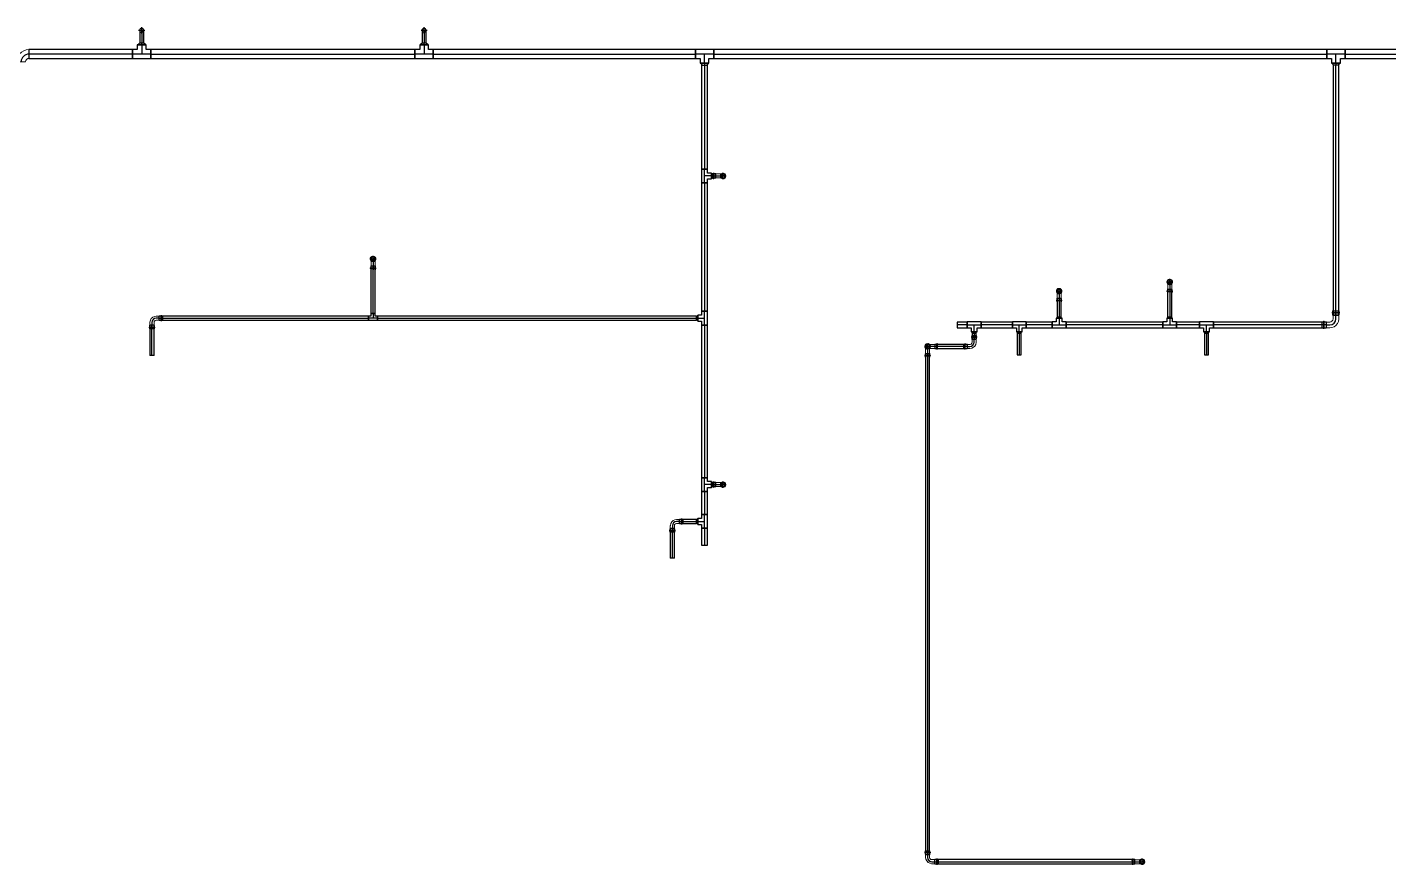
# Model space of a CAD drawing. Header units: inches. Extents: x -3326 to -5, y 8 to 1238.
# Drawn here: x -3021.3 to -2577.8, y 8 to 280.7 of the extents above; entities that cross this region are included whole.
import ezdxf

# ---------------------------------------------------------------- set-up
doc = ezdxf.new("R2010")
doc.units = ezdxf.units.IN
doc.header["$MEASUREMENT"] = 0
doc.layers.add('P-PIPE', color=3, linetype='Continuous', lineweight=9)
doc.layers.add('X - REF - FP', color=7, linetype='Continuous', true_color=0xb90000)

# ---------------------------------------------------------------- blocks, each defined once
blk = doc.blocks.new('Victaulic-VicPress316-Elbow 90-45deg Style P568_P571 - Standard-523083-THIRD LEVEL')
at = {"layer": 'P-PIPE'}
for p, q in [((-3178.28, 1233.46), (-3178.28, 1232.52)), ((-3177.63, 1234.85), (-3177.63, 1234.85)), ((-3177.63, 1233.46), (-3177.63, 1234.85)), ((-3177.63, 1233.46), (-3177.63, 1232.52)), ((-3176.97, 1232.52), (-3176.97, 1233.46)), ((-3178.39, 1232.42), (-3178.39, 1231.96)), ((-3178.39, 1231.67), (-3178.39, 1231.33)), ((-3178.28, 1232.63), (-3178.28, 1231.33)), ((-3178.28, 1232.52), (-3177.63, 1232.52)), ((-3177.63, 1232.52), (-3178.28, 1232.52)), ((-3177.63, 1232.63), (-3177.63, 1232.63)), ((-3177.63, 1232.63), (-3177.63, 1232.63)), ((-3177.63, 1232.52), (-3176.97, 1232.52)), ((-3176.97, 1232.52), (-3177.63, 1232.52)), ((-3177.63, 1231.96), (-3177.63, 1231.96)), ((-3177.63, 1231.96), (-3177.63, 1231.96)), ((-3177.63, 1231.67), (-3177.63, 1231.67)), ((-3177.63, 1231.67), (-3177.63, 1231.67)), ((-3177.63, 1231.33), (-3177.63, 1231.33)), ((-3177.63, 1231.33), (-3177.63, 1231.33)), ((-3177.63, 1231.33), (-3177.63, 1231.33)), ((-3177.63, 1231.33), (-3177.63, 1231.33)), ((-3176.97, 1231.33), (-3176.97, 1232.63)), ((-3176.86, 1231.96), (-3176.86, 1232.42)), ((-3176.86, 1231.33), (-3176.86, 1231.67))]:
    blk.add_line(p, q, dxfattribs=at)
at = {"layer": 'P-PIPE', "flags": 128}
for points in [[(-3177.63, 1235.77), (-3178.02, 1235.67), (-3178.34, 1235.42), (-3178.52, 1235.05), (-3178.51, 1234.64), (-3178.32, 1234.27), (-3178, 1234.02), (-3177.63, 1233.94)], [(-3177.63, 1235.62), (-3177.99, 1235.53), (-3178.27, 1235.28), (-3178.39, 1234.92), (-3178.33, 1234.55), (-3178.1, 1234.25), (-3177.76, 1234.1), (-3177.63, 1234.09)], [(-3178.28, 1234.85), (-3178.28, 1234.76), (-3178.28, 1234.5), (-3178.28, 1234.09), (-3178.28, 1233.61), (-3178.28, 1233.46)], [(-3177.63, 1233.94), (-3177.23, 1234.04), (-3176.91, 1234.29), (-3176.73, 1234.66), (-3176.74, 1235.07), (-3176.93, 1235.44), (-3177.25, 1235.69), (-3177.63, 1235.77)], [(-3177.63, 1234.09), (-3177.26, 1234.18), (-3176.98, 1234.43), (-3176.86, 1234.79), (-3176.92, 1235.16), (-3177.15, 1235.46), (-3177.49, 1235.61), (-3177.63, 1235.62)], [(-3176.97, 1233.46), (-3176.97, 1233.96), (-3176.97, 1234.39), (-3176.97, 1234.7), (-3176.97, 1234.85), (-3176.97, 1234.85)], [(-3178.39, 1231.67), (-3178.51, 1231.74), (-3178.52, 1231.88), (-3178.41, 1231.96), (-3178.39, 1231.96)], [(-3178.39, 1232.42), (-3178.3, 1232.62), (-3178.28, 1232.63)], [(-3178.39, 1231.96), (-3178.3, 1231.96), (-3178.05, 1231.96), (-3177.69, 1231.96), (-3177.63, 1231.96)], [(-3177.63, 1231.96), (-3177.99, 1231.96), (-3178.27, 1231.96), (-3178.39, 1231.96), (-3178.39, 1231.96)], [(-3178.39, 1231.67), (-3178.3, 1231.67), (-3178.05, 1231.67), (-3177.69, 1231.67), (-3177.63, 1231.67)], [(-3177.63, 1231.67), (-3177.99, 1231.67), (-3178.27, 1231.67), (-3178.39, 1231.67), (-3178.39, 1231.67)], [(-3176.86, 1231.96), (-3176.95, 1231.96), (-3177.2, 1231.96), (-3177.56, 1231.96), (-3177.63, 1231.96)], [(-3177.63, 1231.96), (-3177.26, 1231.96), (-3176.98, 1231.96), (-3176.86, 1231.96), (-3176.86, 1231.96)], [(-3176.86, 1231.67), (-3176.95, 1231.67), (-3177.2, 1231.67), (-3177.56, 1231.67), (-3177.63, 1231.67)], [(-3177.63, 1231.67), (-3177.26, 1231.67), (-3176.98, 1231.67), (-3176.86, 1231.67), (-3176.86, 1231.67)], [(-3176.97, 1232.63), (-3176.86, 1232.44), (-3176.86, 1232.42)], [(-3176.86, 1231.96), (-3176.74, 1231.9), (-3176.73, 1231.76), (-3176.84, 1231.67), (-3176.86, 1231.67)]]:
    blk.add_lwpolyline(points, dxfattribs=at)
at = {"layer": 'P-PIPE'}
for radius, start, end in [(0.766, 90, 270), (0.766, 90, 270), (0.766, 90, 270), (0.658, 90, 270), (0.657, 90, 270), (0.658, 90, 180), (0.658, 180, 270), (0.767, 270, 90), (0.767, 270, 90), (0.767, 270, 90), (0.658, 270, 90), (0.658, 270, 90), (0.658, 0, 90), (0.658, 270, 0)]:
    blk.add_arc((-3177.63, 1234.85), radius, start, end, dxfattribs=at)
blk = doc.blocks.new('Victaulic-VicPress316-Elbow 90-45deg Style P568_P571 - Standard-V1-THIRD LEVEL')
at = {"layer": 'P-PIPE'}
for p, q in [((-3.18, 0.77), (-3.52, 0.77)), ((-3.52, 0.77), (-3.52, -0.77)), ((-3.52, -0.77), (-3.52, 0.77)), ((-2.22, 0.66), (-3.52, 0.66)), ((-3.52, -0.66), (-3.52, 0.66)), ((-3.52, 0.66), (-3.52, -0.66)), ((-3.18, -0.77), (-3.18, 0.77)), ((-3.18, 0.77), (-3.18, -0.77)), ((-2.44, 0.77), (-2.89, 0.77)), ((-2.89, -0.77), (-2.89, 0.77)), ((-2.89, 0.77), (-2.89, -0.77)), ((-1.39, 0.66), (-2.33, 0.66)), ((-2.33, 0), (-2.33, 0.66)), ((-2.33, 0.66), (-2.33, 0)), ((-2.22, -0.66), (-2.22, 0.66)), ((-2.22, 0.66), (-2.22, -0.66)), ((-0.77, 3.52), (-0.77, 3.18)), ((0.77, 3.52), (-0.77, 3.52)), ((-0.77, 3.52), (0.77, 3.52)), ((-0.77, 3.18), (0.77, 3.18)), ((0.77, 3.18), (-0.77, 3.18)), ((-0.77, 2.89), (-0.77, 2.44)), ((-0.77, 2.89), (0.77, 2.89)), ((0.77, 2.89), (-0.77, 2.89)), ((-0.66, 3.52), (-0.66, 2.22)), ((-0.66, 3.52), (0.66, 3.52)), ((0.66, 3.52), (-0.66, 3.52)), ((-0.66, 2.33), (-0.66, 1.39)), ((0, 2.33), (-0.66, 2.33)), ((-0.66, 2.33), (0, 2.33)), ((-0.66, 2.22), (0.66, 2.22)), ((0.66, 2.22), (-0.66, 2.22)), ((0, 2.33), (0.66, 2.33)), ((0.66, 2.33), (0, 2.33)), ((0, 1.39), (0, 2.33)), ((0.66, 2.22), (0.66, 3.52)), ((0.66, 1.39), (0.66, 2.33)), ((0.77, 3.18), (0.77, 3.52)), ((0.77, 2.44), (0.77, 2.89)), ((-3.52, -0.66), (-2.22, -0.66)), ((-3.52, -0.77), (-3.18, -0.77)), ((-2.89, -0.77), (-2.44, -0.77)), ((-2.33, 0), (-2.33, -0.66)), ((-2.33, -0.66), (-2.33, 0)), ((-1.39, 0), (-2.33, 0)), ((-2.33, -0.66), (-1.39, -0.66))]:
    blk.add_line(p, q, dxfattribs=at)
at = {"layer": 'P-PIPE', "flags": 128}
for points in [[(-3.18, 0.77), (-3.11, 0.89), (-2.98, 0.9), (-2.89, 0.79), (-2.89, 0.77)], [(-3.18, 0.77), (-3.18, 0.67), (-3.18, 0.42), (-3.18, 0.07), (-3.18, -0.3), (-3.18, -0.6), (-3.18, -0.75), (-3.18, -0.77)], [(-3.18, -0.77), (-3.18, -0.67), (-3.18, -0.42), (-3.18, -0.07), (-3.18, 0.3), (-3.18, 0.6), (-3.18, 0.75), (-3.18, 0.77)], [(-2.89, -0.77), (-2.89, -0.67), (-2.89, -0.42), (-2.89, -0.07), (-2.89, 0.3), (-2.89, 0.6), (-2.89, 0.75), (-2.89, 0.77)], [(-2.89, 0.77), (-2.89, 0.67), (-2.89, 0.42), (-2.89, 0.07), (-2.89, -0.3), (-2.89, -0.6), (-2.89, -0.75), (-2.89, -0.77)], [(-2.44, 0.77), (-2.24, 0.68), (-2.22, 0.66)], [(-0.66, 1.39), (-0.75, 1.04), (-1, 0.77), (-1.35, 0.66), (-1.39, 0.66)], [(-1.39, -0.66), (-0.78, -0.56), (-0.23, -0.29), (0.22, 0.13), (0.53, 0.67), (0.65, 1.27), (0.66, 1.39)], [(-0.77, 2.89), (-0.89, 2.96), (-0.9, 3.1), (-0.79, 3.18), (-0.77, 3.18)], [(0.77, 3.18), (0.67, 3.18), (0.42, 3.18), (0.07, 3.18), (-0.3, 3.18), (-0.6, 3.18), (-0.75, 3.18), (-0.77, 3.18)], [(-0.77, 3.18), (-0.67, 3.18), (-0.42, 3.18), (-0.07, 3.18), (0.3, 3.18), (0.6, 3.18), (0.75, 3.18), (0.77, 3.18)], [(-0.77, 2.89), (-0.67, 2.89), (-0.42, 2.89), (-0.07, 2.89), (0.3, 2.89), (0.6, 2.89), (0.75, 2.89), (0.77, 2.89)], [(0.77, 2.89), (0.67, 2.89), (0.42, 2.89), (0.07, 2.89), (-0.3, 2.89), (-0.6, 2.89), (-0.75, 2.89), (-0.77, 2.89)], [(-0.66, 2.22), (-0.77, 2.41), (-0.77, 2.44)], [(0.77, 2.44), (0.68, 2.24), (0.66, 2.22)], [(0.77, 3.18), (0.89, 3.11), (0.9, 2.98), (0.79, 2.89), (0.77, 2.89)], [(-2.89, -0.77), (-2.96, -0.89), (-3.1, -0.9), (-3.18, -0.79), (-3.18, -0.77)], [(-2.22, -0.66), (-2.41, -0.77), (-2.44, -0.77)]]:
    blk.add_lwpolyline(points, dxfattribs=at)
at = {"layer": 'P-PIPE'}
blk.add_arc((-1.39, 1.39), 1.39, 270, 0, dxfattribs=at)
blk = doc.blocks.new('Victaulic-VicPress316-Elbow 90-45deg Style P568_P571 - Standard-V2-THIRD LEVEL')
at = {"layer": 'P-PIPE'}
for p, q in [((-3203.05, 732.49), (-3203.05, 732.49)), ((-3203.05, 732.49), (-3203.05, 731.1)), ((-3203.81, 730.05), (-3203.81, 729.6)), ((-3203.81, 729.31), (-3203.81, 728.97)), ((-3203.7, 731.1), (-3203.7, 730.16)), ((-3203.7, 730.27), (-3203.7, 728.97)), ((-3203.05, 730.16), (-3203.7, 730.16)), ((-3203.7, 730.16), (-3203.05, 730.16)), ((-3203.05, 731.1), (-3203.05, 730.16)), ((-3203.05, 730.27), (-3203.05, 730.27)), ((-3203.05, 730.27), (-3203.05, 730.27)), ((-3202.39, 730.16), (-3203.05, 730.16)), ((-3203.05, 730.16), (-3202.39, 730.16)), ((-3203.05, 729.6), (-3203.05, 729.6)), ((-3203.05, 729.6), (-3203.05, 729.6)), ((-3203.05, 729.31), (-3203.05, 729.31)), ((-3203.05, 729.31), (-3203.05, 729.31)), ((-3203.05, 728.97), (-3203.05, 728.97)), ((-3203.05, 728.97), (-3203.05, 728.97)), ((-3203.05, 728.97), (-3203.05, 728.97)), ((-3203.05, 728.97), (-3203.05, 728.97)), ((-3202.39, 730.16), (-3202.39, 731.1)), ((-3202.39, 728.97), (-3202.39, 730.27)), ((-3202.28, 729.6), (-3202.28, 730.05)), ((-3202.28, 728.97), (-3202.28, 729.31))]:
    blk.add_line(p, q, dxfattribs=at)
at = {"layer": 'P-PIPE', "flags": 128}
for points in [[(-3203.05, 733.4), (-3203.45, 733.31), (-3203.76, 733.05), (-3203.94, 732.68), (-3203.93, 732.27), (-3203.75, 731.91), (-3203.42, 731.66), (-3203.05, 731.58)], [(-3203.05, 733.26), (-3203.41, 733.16), (-3203.69, 732.91), (-3203.81, 732.56), (-3203.75, 732.19), (-3203.52, 731.89), (-3203.18, 731.74), (-3203.05, 731.72)], [(-3203.7, 732.49), (-3203.7, 732.4), (-3203.7, 732.13), (-3203.7, 731.73), (-3203.7, 731.24), (-3203.7, 731.1)], [(-3203.05, 731.58), (-3202.65, 731.67), (-3202.33, 731.93), (-3202.15, 732.3), (-3202.16, 732.71), (-3202.35, 733.07), (-3202.67, 733.32), (-3203.05, 733.4)], [(-3203.05, 731.72), (-3202.68, 731.82), (-3202.41, 732.07), (-3202.28, 732.42), (-3202.34, 732.79), (-3202.57, 733.09), (-3202.91, 733.24), (-3203.05, 733.26)], [(-3202.39, 731.1), (-3202.39, 731.6), (-3202.39, 732.03), (-3202.39, 732.34), (-3202.39, 732.48), (-3202.39, 732.49)], [(-3203.81, 729.31), (-3203.93, 729.38), (-3203.94, 729.51), (-3203.83, 729.6), (-3203.81, 729.6)], [(-3203.81, 730.05), (-3203.72, 730.25), (-3203.7, 730.27)], [(-3203.81, 729.6), (-3203.72, 729.6), (-3203.47, 729.6), (-3203.11, 729.6), (-3203.05, 729.6)], [(-3203.05, 729.6), (-3203.41, 729.6), (-3203.69, 729.6), (-3203.81, 729.6), (-3203.81, 729.6)], [(-3203.81, 729.31), (-3203.72, 729.31), (-3203.47, 729.31), (-3203.11, 729.31), (-3203.05, 729.31)], [(-3203.05, 729.31), (-3203.41, 729.31), (-3203.69, 729.31), (-3203.81, 729.31), (-3203.81, 729.31)], [(-3202.28, 729.6), (-3202.37, 729.6), (-3202.62, 729.6), (-3202.98, 729.6), (-3203.05, 729.6)], [(-3203.05, 729.6), (-3202.68, 729.6), (-3202.41, 729.6), (-3202.28, 729.6), (-3202.28, 729.6)], [(-3202.28, 729.31), (-3202.37, 729.31), (-3202.62, 729.31), (-3202.98, 729.31), (-3203.05, 729.31)], [(-3203.05, 729.31), (-3202.68, 729.31), (-3202.41, 729.31), (-3202.28, 729.31), (-3202.28, 729.31)], [(-3202.39, 730.27), (-3202.28, 730.08), (-3202.28, 730.05)], [(-3202.28, 729.6), (-3202.16, 729.53), (-3202.15, 729.39), (-3202.26, 729.31), (-3202.28, 729.31)]]:
    blk.add_lwpolyline(points, dxfattribs=at)
at = {"layer": 'P-PIPE'}
for radius, start, end in [(0.767, 90, 270), (0.767, 90, 270), (0.767, 90, 270), (0.658, 90, 270), (0.658, 90, 270), (0.658, 90, 180), (0.658, 180, 270), (0.766, 270, 90), (0.766, 270, 90), (0.766, 270, 90), (0.658, 270, 90), (0.657, 270, 90), (0.658, 0, 90), (0.658, 270, 0)]:
    blk.add_arc((-3203.05, 732.49), radius, start, end, dxfattribs=at)
blk = doc.blocks.new('Elbow - Welded - Generic - Standard-1127339-THIRD LEVEL')
at = {"layer": 'P-PIPE'}
for p, q in [((-2.52, -1.44), (-2.52, 1.44)), ((-2.52, 1.44), (-2.52, -1.44)), ((1.44, 2.52), (-1.44, 2.52)), ((-1.44, 2.52), (1.44, 2.52))]:
    blk.add_line(p, q, dxfattribs=at)
at = {"layer": 'P-PIPE', "flags": 128}
for points in [[(-1.44, 2.52), (-1.53, 2.08), (-1.79, 1.72), (-2.18, 1.49), (-2.52, 1.44)], [(-2.52, -1.44), (-1.67, -1.34), (-0.85, -1.07), (-0.12, -0.62), (0.51, -0.03), (0.99, 0.68), (1.3, 1.48), (1.43, 2.33), (1.44, 2.52)]]:
    blk.add_lwpolyline(points, dxfattribs=at)
blk = doc.blocks.new('Victaulic-VicPress316-Elbow 90-45deg Style P568_P571 - Standard-1125944-THIRD LEVEL')
at = {"layer": 'P-PIPE'}
for p, q in [((-1.06, 4.55), (-1.06, 4.17)), ((1.06, 4.55), (-1.06, 4.55)), ((-1.06, 4.55), (1.06, 4.55)), ((-0.95, 4.55), (-0.95, 3.07)), ((-0.95, 4.55), (0.95, 4.55)), ((0.95, 4.55), (-0.95, 4.55)), ((0.95, 3.07), (0.95, 4.55)), ((1.06, 4.17), (1.06, 4.55)), ((-4.17, 1.06), (-4.55, 1.06)), ((-4.55, 1.06), (-4.55, -1.06)), ((-4.55, -1.06), (-4.55, 1.06)), ((-3.07, 0.95), (-4.55, 0.95)), ((-4.55, -0.95), (-4.55, 0.95)), ((-4.55, 0.95), (-4.55, -0.95)), ((-4.17, -1.06), (-4.17, 1.06)), ((-4.17, 1.06), (-4.17, -1.06)), ((-3.29, 1.06), (-3.85, 1.06)), ((-3.85, -1.06), (-3.85, 1.06)), ((-3.85, 1.06), (-3.85, -1.06)), ((-2.02, 0.95), (-3.18, 0.95)), ((-3.18, 0), (-3.18, 0.95)), ((-3.18, 0.95), (-3.18, 0)), ((-3.07, -0.95), (-3.07, 0.95)), ((-3.07, 0.95), (-3.07, -0.95)), ((-1.06, 4.17), (1.06, 4.17)), ((1.06, 4.17), (-1.06, 4.17)), ((-1.06, 3.85), (-1.06, 3.29)), ((-1.06, 3.85), (1.06, 3.85)), ((1.06, 3.85), (-1.06, 3.85)), ((-0.95, 3.18), (-0.95, 2.02)), ((0, 3.18), (-0.95, 3.18)), ((-0.95, 3.18), (0, 3.18)), ((-0.95, 3.07), (0.95, 3.07)), ((0.95, 3.07), (-0.95, 3.07)), ((0, 3.18), (0.95, 3.18)), ((0.95, 3.18), (0, 3.18)), ((0, 2.02), (0, 3.18)), ((0.95, 2.02), (0.95, 3.18)), ((1.06, 3.29), (1.06, 3.85)), ((-4.55, -0.95), (-3.07, -0.95)), ((-4.55, -1.06), (-4.17, -1.06)), ((-3.85, -1.06), (-3.29, -1.06)), ((-3.18, 0), (-3.18, -0.95)), ((-3.18, -0.95), (-3.18, 0)), ((-2.02, 0), (-3.18, 0)), ((-3.18, -0.95), (-2.02, -0.95))]:
    blk.add_line(p, q, dxfattribs=at)
at = {"layer": 'P-PIPE', "flags": 128}
for points in [[(-4.17, 1.06), (-4.1, 1.2), (-3.94, 1.21), (-3.85, 1.08), (-3.85, 1.06)], [(-4.17, 1.06), (-4.17, 0.97), (-4.17, 0.71), (-4.17, 0.32), (-4.17, -0.12), (-4.17, -0.54), (-4.17, -0.86), (-4.17, -1.04), (-4.17, -1.06)], [(-4.17, -1.06), (-4.17, -0.97), (-4.17, -0.71), (-4.17, -0.32), (-4.17, 0.12), (-4.17, 0.54), (-4.17, 0.86), (-4.17, 1.04), (-4.17, 1.06)], [(-3.85, -1.06), (-3.85, -0.97), (-3.85, -0.71), (-3.85, -0.32), (-3.85, 0.12), (-3.85, 0.54), (-3.85, 0.86), (-3.85, 1.04), (-3.85, 1.06)], [(-3.85, 1.06), (-3.85, 0.97), (-3.85, 0.71), (-3.85, 0.32), (-3.85, -0.12), (-3.85, -0.54), (-3.85, -0.86), (-3.85, -1.04), (-3.85, -1.06)], [(-3.29, 1.06), (-3.09, 0.97), (-3.07, 0.95)], [(-0.95, 2.02), (-1.04, 1.58), (-1.3, 1.22), (-1.69, 1), (-2.02, 0.95)], [(-2.02, -0.95), (-1.28, -0.86), (-0.59, -0.58), (0.02, -0.15), (0.49, 0.43), (0.81, 1.1), (0.94, 1.83), (0.95, 2.02)], [(-1.06, 3.85), (-1.2, 3.92), (-1.21, 4.08), (-1.08, 4.17), (-1.06, 4.17)], [(1.06, 4.17), (0.97, 4.17), (0.71, 4.17), (0.32, 4.17), (-0.12, 4.17), (-0.54, 4.17), (-0.86, 4.17), (-1.04, 4.17), (-1.06, 4.17)], [(-1.06, 4.17), (-0.97, 4.17), (-0.71, 4.17), (-0.32, 4.17), (0.12, 4.17), (0.54, 4.17), (0.86, 4.17), (1.04, 4.17), (1.06, 4.17)], [(-1.06, 3.85), (-0.97, 3.85), (-0.71, 3.85), (-0.32, 3.85), (0.12, 3.85), (0.54, 3.85), (0.86, 3.85), (1.04, 3.85), (1.06, 3.85)], [(1.06, 3.85), (0.97, 3.85), (0.71, 3.85), (0.32, 3.85), (-0.12, 3.85), (-0.54, 3.85), (-0.86, 3.85), (-1.04, 3.85), (-1.06, 3.85)], [(-0.95, 3.07), (-1.06, 3.26), (-1.06, 3.29)], [(1.06, 3.29), (0.97, 3.09), (0.95, 3.07)], [(1.06, 4.17), (1.2, 4.1), (1.21, 3.94), (1.08, 3.85), (1.06, 3.85)], [(-3.85, -1.06), (-3.92, -1.2), (-4.08, -1.21), (-4.17, -1.08), (-4.17, -1.06)], [(-3.07, -0.95), (-3.26, -1.06), (-3.29, -1.06)]]:
    blk.add_lwpolyline(points, dxfattribs=at)
at = {"layer": 'P-PIPE'}
blk.add_arc((-2.02, 2.02), 2.02, 270, 0, dxfattribs=at)

msp = doc.modelspace()

# ---------------------------------------------------------------- linework, layer by layer
at = {"layer": 'X - REF - FP'}
for p, q in [((-2985, 279.74), (-2983, 279.74)), ((-2984.66, 279.74), (-2984.66, 275.65)), ((-2984.66, 279.74), (-2983.34, 279.74)), ((-2984, 278.74), (-2984, 280.74)), ((-2984, 279.74), (-2984, 275.65)), ((-2984, 279.74), (-2984, 275.65)), ((-2983.34, 275.65), (-2983.34, 279.74)), ((-2893, 279.74), (-2891, 279.74)), ((-2892.66, 279.74), (-2892.66, 275.65)), ((-2892.66, 279.74), (-2891.34, 279.74)), ((-2892, 278.74), (-2892, 280.74)), ((-2892, 279.74), (-2892, 275.65)), ((-2892, 279.74), (-2892, 275.65)), ((-2891.34, 275.65), (-2891.34, 279.74)), ((-2985.44, 274.99), (-2985.44, 273.44)), ((-2982.56, 274.99), (-2985.44, 274.99)), ((-2985.44, 274.99), (-2982.56, 274.99)), ((-2984.56, 275.65), (-2985.31, 274.99)), ((-2984.66, 275.65), (-2983.34, 275.65)), ((-2984, 274.99), (-2984, 275.65)), ((-2984, 274.99), (-2984, 272)), ((-2982.69, 274.99), (-2983.44, 275.65)), ((-2982.56, 273.44), (-2982.56, 274.99)), ((-2893.44, 274.99), (-2893.44, 273.44)), ((-2890.56, 274.99), (-2893.44, 274.99)), ((-2893.44, 274.99), (-2890.56, 274.99)), ((-2892.56, 275.65), (-2893.31, 274.99)), ((-2892.66, 275.65), (-2891.34, 275.65)), ((-2892, 274.99), (-2892, 275.65)), ((-2892, 274.99), (-2892, 272)), ((-2890.69, 274.99), (-2891.44, 275.65)), ((-2890.56, 273.44), (-2890.56, 274.99)), ((-2986.99, 273.44), (-3020.74, 273.44)), ((-3020.74, 273.44), (-3020.74, 270.56)), ((-2986.99, 272), (-3020.74, 272)), ((-2986.99, 272), (-3020.74, 272)), ((-3020.74, 270.56), (-2986.99, 270.56)), ((-2985.44, 273.44), (-2986.99, 273.44)), ((-2986.99, 273.44), (-2986.99, 270.56)), ((-2986.99, 270.56), (-2986.99, 273.44)), ((-2986.99, 273.44), (-2986.99, 270.56)), ((-2981.01, 272), (-2986.99, 272)), ((-2986.99, 270.56), (-2981.01, 270.56)), ((-2981.01, 273.44), (-2982.56, 273.44)), ((-2981.01, 273.44), (-2981.01, 270.56)), ((-2981.01, 270.56), (-2981.01, 273.44)), ((-2894.99, 273.44), (-2981.01, 273.44)), ((-2981.01, 270.56), (-2981.01, 273.44)), ((-2981.01, 272), (-2894.99, 272)), ((-2981.01, 272), (-2894.99, 272)), ((-2981.01, 270.56), (-2894.99, 270.56)), ((-2893.44, 273.44), (-2894.99, 273.44)), ((-2894.99, 273.44), (-2894.99, 270.56)), ((-2894.99, 270.56), (-2894.99, 273.44)), ((-2894.99, 270.56), (-2894.99, 273.44)), ((-2889.01, 272), (-2894.99, 272)), ((-2894.99, 270.56), (-2889.01, 270.56)), ((-2889.01, 273.44), (-2890.56, 273.44)), ((-2889.01, 273.44), (-2889.01, 270.56)), ((-2889.01, 270.56), (-2889.01, 273.44)), ((-2803.64, 273.44), (-2889.01, 273.44)), ((-2889.01, 270.56), (-2889.01, 273.44)), ((-2889.01, 272), (-2803.64, 272)), ((-2889.01, 272), (-2803.64, 272)), ((-2889.01, 270.56), (-2803.64, 270.56)), ((-2797.66, 273.44), (-2803.64, 273.44)), ((-2803.64, 270.56), (-2803.64, 273.44)), ((-2803.64, 273.44), (-2803.64, 270.56)), ((-2803.64, 270.56), (-2803.64, 273.44)), ((-2797.66, 272), (-2803.64, 272)), ((-2803.64, 270.56), (-2802.09, 270.56)), ((-2802.09, 270.56), (-2802.09, 269.01)), ((-2800.65, 269.01), (-2800.65, 272)), ((-2799.21, 270.56), (-2797.66, 270.56)), ((-2799.21, 269.01), (-2799.21, 270.56)), ((-2797.66, 270.56), (-2797.66, 273.44)), ((-2797.66, 273.44), (-2797.66, 270.56)), ((-2597.99, 273.44), (-2797.66, 273.44)), ((-2797.66, 270.56), (-2797.66, 273.44)), ((-2797.66, 272), (-2597.99, 272)), ((-2797.66, 272), (-2597.99, 272)), ((-2797.66, 270.56), (-2597.99, 270.56)), ((-2592.01, 273.44), (-2597.99, 273.44)), ((-2597.99, 270.56), (-2597.99, 273.44)), ((-2597.99, 273.44), (-2597.99, 270.56)), ((-2597.99, 270.56), (-2597.99, 273.44)), ((-2592.01, 272), (-2597.99, 272)), ((-2597.99, 270.56), (-2596.44, 270.56)), ((-2596.44, 270.56), (-2596.44, 269.01)), ((-2595, 269.01), (-2595, 272)), ((-2593.56, 270.56), (-2592.01, 270.56)), ((-2593.56, 269.01), (-2593.56, 270.56)), ((-2424.51, 273.44), (-2592.01, 273.44)), ((-2592.01, 270.56), (-2592.01, 273.44)), ((-2592.01, 270.56), (-2592.01, 273.44)), ((-2592.01, 273.44), (-2592.01, 270.56)), ((-2592.01, 272), (-2424.51, 272)), ((-2592.01, 272), (-2424.51, 272)), ((-2592.01, 270.56), (-2424.51, 270.56)), ((-2799.21, 269.01), (-2802.09, 269.01)), ((-2802.09, 269.01), (-2799.21, 269.01)), ((-2801.96, 269.01), (-2801.46, 268.35)), ((-2801.6, 268.35), (-2801.6, 234.55)), ((-2801.6, 268.35), (-2799.7, 268.35)), ((-2800.65, 269.01), (-2800.65, 268.35)), ((-2800.65, 268.35), (-2800.65, 234.55)), ((-2800.65, 268.35), (-2800.65, 234.55)), ((-2799.84, 268.35), (-2799.34, 269.01)), ((-2799.7, 234.55), (-2799.7, 268.35)), ((-2593.56, 269.01), (-2596.44, 269.01)), ((-2596.44, 269.01), (-2593.56, 269.01)), ((-2596.31, 269.01), (-2595.81, 268.35)), ((-2595.95, 268.35), (-2595.95, 186.98)), ((-2594.05, 268.35), (-2595.95, 268.35)), ((-2595, 269.01), (-2595, 268.35)), ((-2595, 186.98), (-2595, 268.35)), ((-2595, 186.98), (-2595, 268.35)), ((-2594.19, 268.35), (-2593.69, 269.01)), ((-2594.05, 186.98), (-2594.05, 268.35)), ((-2801.6, 234.55), (-2801.6, 230.06)), ((-2799.7, 234.55), (-2801.6, 234.55)), ((-2801.6, 234.55), (-2799.7, 234.55)), ((-2801.6, 234.55), (-2799.7, 234.55)), ((-2800.65, 230.06), (-2800.65, 234.55)), ((-2798.41, 232.3), (-2800.65, 232.3)), ((-2799.7, 233.26), (-2799.7, 234.55)), ((-2798.41, 233.26), (-2799.7, 233.26)), ((-2799.7, 230.06), (-2799.7, 231.35)), ((-2799.7, 231.35), (-2798.41, 231.35)), ((-2798.41, 231.35), (-2798.41, 233.26)), ((-2798.41, 233.26), (-2798.41, 231.35)), ((-2798, 232.87), (-2798.41, 233.12)), ((-2798.41, 232.3), (-2798, 232.3)), ((-2798.41, 231.49), (-2798, 231.74)), ((-2796.98, 232.96), (-2798, 232.96)), ((-2798, 231.65), (-2798, 232.96)), ((-2798, 232.3), (-2796.98, 232.3)), ((-2798, 232.3), (-2796.98, 232.3)), ((-2798, 231.65), (-2796.98, 231.65)), ((-2796.98, 231.65), (-2796.98, 232.96)), ((-2796.98, 232.3), (-2796.04, 232.3)), ((-2796.04, 232.3), (-2794.65, 232.3)), ((-2795.65, 232.3), (-2793.65, 232.3)), ((-2794.65, 231.3), (-2794.65, 233.3)), ((-2799.7, 230.06), (-2801.6, 230.06)), ((-2801.6, 230.06), (-2799.7, 230.06)), ((-2801.6, 230.06), (-2801.6, 188.24)), ((-2801.6, 230.06), (-2799.7, 230.06)), ((-2800.65, 230.06), (-2800.65, 188.24)), ((-2800.65, 230.06), (-2800.65, 188.24)), ((-2799.7, 188.24), (-2799.7, 230.06)), ((-2909.65, 205.3), (-2907.65, 205.3)), ((-2908.65, 204.3), (-2908.65, 206.3)), ((-2908.65, 205.3), (-2908.65, 203.91)), ((-2909.31, 202.97), (-2909.31, 187.5)), ((-2907.99, 202.97), (-2909.31, 202.97)), ((-2908.65, 203.91), (-2908.65, 202.97)), ((-2908.65, 203.91), (-2908.65, 201.78)), ((-2908.65, 187.5), (-2908.65, 202.97)), ((-2908.65, 187.5), (-2908.65, 202.97)), ((-2907.99, 187.5), (-2907.99, 202.97)), ((-2685.15, 193.8), (-2685.15, 195.8)), ((-2650.15, 197.8), (-2648.15, 197.8)), ((-2649.81, 195.47), (-2649.81, 186.45)), ((-2649.81, 195.47), (-2648.49, 195.47)), ((-2649.15, 196.8), (-2649.15, 198.8)), ((-2649.15, 197.8), (-2649.15, 196.41)), ((-2649.15, 196.41), (-2649.15, 195.47)), ((-2649.15, 196.41), (-2649.15, 194.28)), ((-2649.15, 195.47), (-2649.15, 186.45)), ((-2649.15, 195.47), (-2649.15, 186.45)), ((-2648.49, 186.45), (-2648.49, 195.47)), ((-2686.15, 194.8), (-2684.15, 194.8)), ((-2685.81, 192.47), (-2685.81, 186.45)), ((-2685.81, 192.47), (-2684.49, 192.47)), ((-2685.15, 194.8), (-2685.15, 193.41)), ((-2685.15, 193.41), (-2685.15, 192.47)), ((-2685.15, 193.41), (-2685.15, 191.28)), ((-2685.15, 192.47), (-2685.15, 186.45)), ((-2685.15, 192.47), (-2685.15, 186.45)), ((-2684.49, 186.45), (-2684.49, 192.47)), ((-2910.15, 186.66), (-2978.32, 186.66)), ((-2978.32, 185.34), (-2978.32, 186.66)), ((-2909.31, 186.66), (-2910.15, 186.66)), ((-2910.15, 186.66), (-2910.15, 185.34)), ((-2910.15, 185.34), (-2910.15, 186.66)), ((-2910.15, 185.34), (-2910.15, 186.66)), ((-2909.31, 187.5), (-2909.31, 186.66)), ((-2907.99, 187.5), (-2909.31, 187.5)), ((-2909.31, 187.5), (-2907.99, 187.5)), ((-2907.99, 187.5), (-2909.31, 187.5)), ((-2908.65, 187.5), (-2908.65, 186)), ((-2907.99, 186.66), (-2907.99, 187.5)), ((-2907.15, 186.66), (-2907.99, 186.66)), ((-2803.3, 186.66), (-2907.15, 186.66)), ((-2907.15, 185.34), (-2907.15, 186.66)), ((-2907.15, 186.66), (-2907.15, 185.34)), ((-2907.15, 185.34), (-2907.15, 186.66)), ((-2802.89, 186.81), (-2803.3, 186.56)), ((-2803.3, 185.34), (-2803.3, 186.66)), ((-2801.6, 186.95), (-2802.89, 186.95)), ((-2802.89, 185.05), (-2802.89, 186.95)), ((-2802.89, 186.95), (-2802.89, 185.05)), ((-2801.6, 188.24), (-2801.6, 186.95)), ((-2801.6, 188.24), (-2799.7, 188.24)), ((-2799.7, 188.24), (-2801.6, 188.24)), ((-2801.6, 188.24), (-2799.7, 188.24)), ((-2800.65, 183.76), (-2800.65, 188.24)), ((-2799.7, 183.76), (-2799.7, 188.24)), ((-2685.71, 186.45), (-2685.96, 186.05)), ((-2685.81, 186.45), (-2684.49, 186.45)), ((-2685.15, 186.05), (-2685.15, 186.45)), ((-2684.34, 186.05), (-2684.59, 186.45)), ((-2649.71, 186.45), (-2649.96, 186.05)), ((-2649.81, 186.45), (-2648.49, 186.45)), ((-2649.15, 186.05), (-2649.15, 186.45)), ((-2648.34, 186.05), (-2648.59, 186.45)), ((-2594.05, 186.98), (-2595.95, 186.98)), ((-2595, 185.82), (-2595, 188.35)), ((-2595, 185.82), (-2595, 186.98)), ((-2981.31, 183.67), (-2981.31, 173.8)), ((-2979.99, 183.67), (-2981.31, 183.67)), ((-2980.65, 184.61), (-2980.65, 183.67)), ((-2980.65, 184.61), (-2980.65, 182.48)), ((-2980.65, 173.8), (-2980.65, 183.67)), ((-2980.65, 173.8), (-2980.65, 183.67)), ((-2979.99, 173.8), (-2979.99, 183.67)), ((-2978.32, 186), (-2979.26, 186)), ((-2978.32, 186), (-2910.15, 186)), ((-2978.32, 186), (-2910.15, 186)), ((-2978.32, 185.34), (-2910.15, 185.34)), ((-2907.15, 186), (-2910.15, 186)), ((-2910.15, 185.34), (-2907.15, 185.34)), ((-2907.15, 186), (-2803.3, 186)), ((-2907.15, 186), (-2803.3, 186)), ((-2907.15, 185.34), (-2803.3, 185.34)), ((-2802.89, 186), (-2803.3, 186)), ((-2803.3, 185.44), (-2802.89, 185.19)), ((-2802.89, 186), (-2800.65, 186)), ((-2802.89, 185.05), (-2801.6, 185.05)), ((-2801.6, 185.05), (-2801.6, 183.76)), ((-2801.6, 183.76), (-2801.6, 134.05)), ((-2801.6, 183.76), (-2799.7, 183.76)), ((-2801.6, 183.76), (-2799.7, 183.76)), ((-2799.7, 183.76), (-2801.6, 183.76)), ((-2800.65, 183.76), (-2800.65, 134.05)), ((-2800.65, 183.76), (-2800.65, 134.05)), ((-2799.7, 134.05), (-2799.7, 183.76)), ((-2715.08, 184.75), (-2718.39, 184.75)), ((-2718.39, 184.75), (-2718.39, 182.85)), ((-2715.08, 183.8), (-2718.39, 183.8)), ((-2715.08, 183.8), (-2718.39, 183.8)), ((-2718.39, 182.85), (-2715.08, 182.85)), ((-2710.59, 184.76), (-2715.08, 184.76)), ((-2715.08, 182.85), (-2715.08, 184.76)), ((-2715.08, 184.76), (-2715.08, 182.85)), ((-2715.08, 184.75), (-2715.08, 182.85)), ((-2715.08, 183.8), (-2710.59, 183.8)), ((-2715.08, 182.85), (-2713.78, 182.85)), ((-2713.78, 182.85), (-2713.78, 181.56)), ((-2712.83, 181.56), (-2712.83, 183.8)), ((-2711.88, 182.85), (-2710.59, 182.85)), ((-2711.88, 181.56), (-2711.88, 182.85)), ((-2710.59, 182.85), (-2710.59, 184.76)), ((-2710.59, 184.76), (-2710.59, 182.85)), ((-2700.39, 184.75), (-2710.59, 184.75)), ((-2710.59, 184.75), (-2710.59, 182.85)), ((-2700.39, 183.8), (-2710.59, 183.8)), ((-2700.39, 183.8), (-2710.59, 183.8)), ((-2710.59, 182.85), (-2700.39, 182.85)), ((-2695.91, 184.76), (-2700.39, 184.76)), ((-2700.39, 182.85), (-2700.39, 184.76)), ((-2700.39, 184.76), (-2700.39, 182.85)), ((-2700.39, 184.75), (-2700.39, 182.85)), ((-2700.39, 183.8), (-2695.91, 183.8)), ((-2700.39, 182.85), (-2699.1, 182.85)), ((-2699.1, 182.85), (-2699.1, 181.56)), ((-2698.15, 181.56), (-2698.15, 183.8)), ((-2697.2, 182.85), (-2695.91, 182.85)), ((-2697.2, 181.56), (-2697.2, 182.85)), ((-2695.91, 182.85), (-2695.91, 184.76)), ((-2695.91, 184.76), (-2695.91, 182.85)), ((-2687.39, 184.75), (-2695.91, 184.75)), ((-2695.91, 184.75), (-2695.91, 182.85)), ((-2687.39, 183.8), (-2695.91, 183.8)), ((-2687.39, 183.8), (-2695.91, 183.8)), ((-2695.91, 182.85), (-2687.39, 182.85)), ((-2686.1, 184.76), (-2687.39, 184.76)), ((-2687.39, 184.76), (-2687.39, 182.85)), ((-2687.39, 182.85), (-2687.39, 184.76)), ((-2687.39, 184.75), (-2687.39, 182.85)), ((-2687.39, 183.8), (-2682.91, 183.8)), ((-2687.39, 182.85), (-2682.91, 182.85)), ((-2686.1, 186.05), (-2686.1, 184.76)), ((-2686.1, 186.05), (-2684.2, 186.05)), ((-2684.2, 186.05), (-2686.1, 186.05)), ((-2685.15, 186.05), (-2685.15, 183.8)), ((-2684.2, 184.76), (-2684.2, 186.05)), ((-2682.91, 184.76), (-2684.2, 184.76)), ((-2682.91, 184.76), (-2682.91, 182.85)), ((-2682.91, 182.85), (-2682.91, 184.76)), ((-2651.39, 184.75), (-2682.91, 184.75)), ((-2682.91, 184.75), (-2682.91, 182.85)), ((-2651.39, 183.8), (-2682.91, 183.8)), ((-2651.39, 183.8), (-2682.91, 183.8)), ((-2682.91, 182.85), (-2651.39, 182.85)), ((-2650.1, 184.76), (-2651.39, 184.76)), ((-2651.39, 184.76), (-2651.39, 182.85)), ((-2651.39, 182.85), (-2651.39, 184.76)), ((-2651.39, 184.75), (-2651.39, 182.85)), ((-2651.39, 183.8), (-2646.91, 183.8)), ((-2651.39, 182.85), (-2646.91, 182.85)), ((-2650.1, 186.05), (-2650.1, 184.76)), ((-2650.1, 186.05), (-2648.2, 186.05)), ((-2648.2, 186.05), (-2650.1, 186.05)), ((-2649.15, 186.05), (-2649.15, 183.8)), ((-2648.2, 184.76), (-2648.2, 186.05)), ((-2646.91, 184.76), (-2648.2, 184.76)), ((-2646.91, 184.76), (-2646.91, 182.85)), ((-2646.91, 182.85), (-2646.91, 184.76)), ((-2639.39, 184.75), (-2646.91, 184.75)), ((-2646.91, 184.75), (-2646.91, 182.85)), ((-2639.39, 183.8), (-2646.91, 183.8)), ((-2639.39, 183.8), (-2646.91, 183.8)), ((-2646.91, 182.85), (-2639.39, 182.85)), ((-2634.91, 184.76), (-2639.39, 184.76)), ((-2639.39, 182.85), (-2639.39, 184.76)), ((-2639.39, 184.76), (-2639.39, 182.85)), ((-2639.39, 184.75), (-2639.39, 182.85)), ((-2639.39, 183.8), (-2634.91, 183.8)), ((-2639.39, 182.85), (-2638.1, 182.85)), ((-2638.1, 182.85), (-2638.1, 181.56)), ((-2637.15, 181.56), (-2637.15, 183.8)), ((-2636.2, 182.85), (-2634.91, 182.85)), ((-2636.2, 181.56), (-2636.2, 182.85)), ((-2634.91, 182.85), (-2634.91, 184.76)), ((-2634.91, 184.76), (-2634.91, 182.85)), ((-2598.18, 184.75), (-2634.91, 184.75)), ((-2634.91, 184.75), (-2634.91, 182.85)), ((-2598.18, 183.8), (-2634.91, 183.8)), ((-2598.18, 183.8), (-2634.91, 183.8)), ((-2634.91, 182.85), (-2598.18, 182.85)), ((-2598.18, 184.75), (-2598.18, 182.85)), ((-2598.18, 183.8), (-2597.02, 183.8)), ((-2728, 175.8), (-2728, 177.8)), ((-2715.16, 177.46), (-2725.67, 177.46)), ((-2725.67, 177.46), (-2725.67, 176.15)), ((-2715.16, 177.46), (-2715.16, 176.15)), ((-2713.78, 181.56), (-2711.88, 181.56)), ((-2711.88, 181.56), (-2713.78, 181.56)), ((-2713.65, 181.56), (-2713.4, 181.15)), ((-2713.49, 181.15), (-2713.49, 179.13)), ((-2713.49, 181.15), (-2712.18, 181.15)), ((-2713.49, 179.13), (-2712.18, 179.13)), ((-2712.83, 181.56), (-2712.83, 181.15)), ((-2712.83, 181.15), (-2712.83, 179.13)), ((-2712.83, 181.15), (-2712.83, 179.13)), ((-2712.83, 178.2), (-2712.83, 180.32)), ((-2712.83, 178.2), (-2712.83, 179.13)), ((-2712.27, 181.15), (-2712.02, 181.56)), ((-2712.18, 179.13), (-2712.18, 181.15)), ((-2699.1, 181.56), (-2697.2, 181.56)), ((-2697.2, 181.56), (-2699.1, 181.56)), ((-2698.96, 181.56), (-2698.71, 181.15)), ((-2698.81, 181.15), (-2698.81, 174.08)), ((-2698.81, 181.15), (-2697.49, 181.15)), ((-2698.15, 181.56), (-2698.15, 181.15)), ((-2698.15, 181.15), (-2698.15, 174.08)), ((-2698.15, 181.15), (-2698.15, 174.08)), ((-2697.59, 181.15), (-2697.34, 181.56)), ((-2697.49, 174.08), (-2697.49, 181.15)), ((-2638.1, 181.56), (-2636.2, 181.56)), ((-2636.2, 181.56), (-2638.1, 181.56)), ((-2637.96, 181.56), (-2637.71, 181.15)), ((-2637.81, 181.15), (-2637.81, 174.08)), ((-2637.81, 181.15), (-2636.49, 181.15)), ((-2637.15, 181.56), (-2637.15, 181.15)), ((-2637.15, 181.15), (-2637.15, 174.08)), ((-2637.15, 181.15), (-2637.15, 174.08)), ((-2636.59, 181.15), (-2636.34, 181.56)), ((-2636.49, 174.08), (-2636.49, 181.15)), ((-2979.99, 173.8), (-2981.31, 173.8)), ((-2729, 176.8), (-2727, 176.8)), ((-2728.66, 174.47), (-2728.66, 11.33)), ((-2728.66, 174.47), (-2727.34, 174.47)), ((-2726.61, 176.8), (-2728, 176.8)), ((-2728, 176.8), (-2728, 175.41)), ((-2728, 175.41), (-2728, 174.47)), ((-2728, 175.41), (-2728, 173.28)), ((-2728, 174.47), (-2728, 11.33)), ((-2728, 174.47), (-2728, 11.33)), ((-2727.34, 11.33), (-2727.34, 174.47)), ((-2725.67, 176.8), (-2726.61, 176.8)), ((-2715.16, 176.8), (-2725.67, 176.8)), ((-2715.16, 176.8), (-2725.67, 176.8)), ((-2725.67, 176.15), (-2715.16, 176.15)), ((-2715.16, 176.8), (-2714.23, 176.8)), ((-2698.81, 174.08), (-2697.49, 174.08)), ((-2637.81, 174.08), (-2636.49, 174.08)), ((-2801.6, 134.05), (-2799.7, 134.05)), ((-2801.6, 134.05), (-2801.6, 129.56)), ((-2799.7, 134.05), (-2801.6, 134.05)), ((-2801.6, 134.05), (-2799.7, 134.05)), ((-2800.65, 129.56), (-2800.65, 134.05)), ((-2799.7, 132.76), (-2799.7, 134.05)), ((-2799.7, 129.56), (-2801.6, 129.56)), ((-2801.6, 129.56), (-2799.7, 129.56)), ((-2801.6, 129.56), (-2801.6, 122.05)), ((-2801.6, 129.56), (-2799.7, 129.56)), ((-2798.41, 131.8), (-2800.65, 131.8)), ((-2800.65, 129.56), (-2800.65, 122.05)), ((-2800.65, 129.56), (-2800.65, 122.05)), ((-2798.41, 132.76), (-2799.7, 132.76)), ((-2799.7, 129.56), (-2799.7, 130.85)), ((-2799.7, 130.85), (-2798.41, 130.85)), ((-2799.7, 122.05), (-2799.7, 129.56)), ((-2798.41, 130.85), (-2798.41, 132.76)), ((-2798.41, 132.76), (-2798.41, 130.85)), ((-2798, 132.37), (-2798.41, 132.62)), ((-2798.41, 131.8), (-2798, 131.8)), ((-2798.41, 130.99), (-2798, 131.24)), ((-2796.98, 132.46), (-2798, 132.46)), ((-2798, 131.15), (-2798, 132.46)), ((-2798, 131.8), (-2796.98, 131.8)), ((-2798, 131.8), (-2796.98, 131.8)), ((-2798, 131.15), (-2796.98, 131.15)), ((-2796.98, 131.15), (-2796.98, 132.46)), ((-2796.98, 131.8), (-2796.04, 131.8)), ((-2796.04, 131.8), (-2794.65, 131.8)), ((-2795.65, 131.8), (-2793.65, 131.8)), ((-2794.65, 130.8), (-2794.65, 132.8)), ((-2808.82, 119.8), (-2809.76, 119.8)), ((-2803.3, 120.46), (-2808.82, 120.46)), ((-2808.82, 119.15), (-2808.82, 120.46)), ((-2808.82, 119.8), (-2803.3, 119.8)), ((-2808.82, 119.8), (-2803.3, 119.8)), ((-2802.89, 120.62), (-2803.3, 120.37)), ((-2803.3, 119.15), (-2803.3, 120.46)), ((-2802.89, 119.8), (-2803.3, 119.8)), ((-2801.6, 120.76), (-2802.89, 120.76)), ((-2802.89, 118.85), (-2802.89, 120.76)), ((-2802.89, 120.76), (-2802.89, 118.85)), ((-2802.89, 119.8), (-2800.65, 119.8)), ((-2801.6, 122.05), (-2801.6, 120.76)), ((-2801.6, 122.05), (-2799.7, 122.05)), ((-2799.7, 122.05), (-2801.6, 122.05)), ((-2801.6, 122.05), (-2799.7, 122.05)), ((-2800.65, 117.56), (-2800.65, 122.05)), ((-2799.7, 117.56), (-2799.7, 122.05)), ((-2811.81, 117.47), (-2811.81, 107.8)), ((-2810.49, 117.47), (-2811.81, 117.47)), ((-2811.15, 118.41), (-2811.15, 117.47)), ((-2811.15, 118.41), (-2811.15, 116.28)), ((-2811.15, 107.8), (-2811.15, 117.47)), ((-2811.15, 107.8), (-2811.15, 117.47)), ((-2810.49, 107.8), (-2810.49, 117.47)), ((-2808.82, 119.15), (-2803.3, 119.15)), ((-2803.3, 119.24), (-2802.89, 118.99)), ((-2802.89, 118.85), (-2801.6, 118.85)), ((-2801.6, 118.85), (-2801.6, 117.56)), ((-2801.6, 117.56), (-2801.6, 112.06)), ((-2801.6, 117.56), (-2799.7, 117.56)), ((-2801.6, 117.56), (-2799.7, 117.56)), ((-2799.7, 117.56), (-2801.6, 117.56)), ((-2800.65, 117.56), (-2800.65, 112.06)), ((-2800.65, 117.56), (-2800.65, 112.06)), ((-2799.7, 112.06), (-2799.7, 117.56)), ((-2801.6, 112.06), (-2799.7, 112.06)), ((-2810.49, 107.8), (-2811.81, 107.8)), ((-2728.66, 11.33), (-2727.34, 11.33)), ((-2728, 11.33), (-2728, 10.39)), ((-2726.61, 9), (-2725.67, 9)), ((-2726.61, 9), (-2724.48, 9)), ((-2660.48, 9.66), (-2725.67, 9.66)), ((-2725.67, 8.34), (-2725.67, 9.66)), ((-2725.67, 9), (-2660.48, 9)), ((-2725.67, 9), (-2660.48, 9)), ((-2660.48, 8.34), (-2660.48, 9.66)), ((-2660.48, 9), (-2659.54, 9)), ((-2659.54, 9), (-2658.15, 9)), ((-2659.15, 9), (-2657.15, 9)), ((-2658.15, 8), (-2658.15, 10)), ((-2725.67, 8.34), (-2660.48, 8.34))]:
    msp.add_line(p, q, dxfattribs=at)
for centre, radius, start, end in [((-2984, 279.74), 0.657, 0, 180), ((-2984, 279.74), 0.657, 180, 0), ((-2892, 279.74), 0.657, 0, 180), ((-2892, 279.74), 0.658, 180, 0), ((-3020.74, 269.48), 2.52, 90, 180), ((-2794.65, 232.3), 0.657, 0, 180), ((-2794.65, 232.3), 0.658, 180, 0), ((-2794.65, 231.98), 0.329, 90, 270), ((-2794.65, 232.63), 0.329, 270, 90), ((-2908.65, 205.3), 0.657, 0, 180), ((-2908.65, 205.3), 0.657, 180, 0), ((-2908.65, 204.98), 0.329, 90, 270), ((-2908.65, 205.63), 0.329, 270, 90), ((-2685.15, 194.8), 0.657, 0, 180), ((-2685.15, 195.13), 0.329, 270, 90), ((-2649.15, 197.8), 0.657, 0, 180), ((-2649.15, 197.8), 0.658, 180, 0), ((-2649.15, 197.48), 0.329, 90, 270), ((-2649.15, 198.13), 0.329, 270, 90), ((-2685.15, 194.8), 0.658, 180, 0), ((-2685.15, 194.48), 0.329, 90, 270), ((-2979.26, 184.61), 1.39, 90, 180), ((-2597.02, 185.82), 2.02, 270, 0), ((-2728, 176.8), 0.657, 0, 180), ((-2728, 177.13), 0.329, 270, 90), ((-2714.23, 178.2), 1.39, 270, 0), ((-2728, 176.8), 0.657, 180, 0), ((-2728, 176.48), 0.329, 90, 270), ((-2794.65, 131.8), 0.657, 0, 180), ((-2794.65, 131.8), 0.658, 180, 0), ((-2794.65, 131.48), 0.329, 90, 270), ((-2794.65, 132.13), 0.329, 270, 90), ((-2809.76, 118.41), 1.39, 90, 180), ((-2726.61, 10.39), 1.39, 180, 270), ((-2658.15, 9), 0.657, 0, 180), ((-2658.15, 9), 0.658, 180, 360), ((-2658.15, 8.67), 0.329, 90, 270), ((-2658.15, 9.33), 0.329, 270, 90)]:
    msp.add_arc(centre, radius, start, end, dxfattribs=at)

# ---------------------------------------------------------------- block references
for name, p, rotation in [('Elbow - Welded - Generic - Standard-1127339-THIRD LEVEL', (-3023.26, 272), 180), ('Victaulic-VicPress316-Elbow 90-45deg Style P568_P571 - Standard-523083-THIRD LEVEL', (-4029.5, -2945.32), 270), ('Victaulic-VicPress316-Elbow 90-45deg Style P568_P571 - Standard-V1-THIRD LEVEL', (-2980.65, 186), 180), ('Victaulic-VicPress316-Elbow 90-45deg Style P568_P571 - Standard-523083-THIRD LEVEL', (-1493.15, 3354.43), 90), ('Victaulic-VicPress316-Elbow 90-45deg Style P568_P571 - Standard-523083-THIRD LEVEL', (-4029.5, -3045.82), 270.0000190985918), ('Victaulic-VicPress316-Elbow 90-45deg Style P568_P571 - Standard-V1-THIRD LEVEL', (-2811.15, 119.8), 180), ('Victaulic-VicPress316-Elbow 90-45deg Style P568_P571 - Standard-V1-THIRD LEVEL', (-2728, 9), 270), ('Victaulic-VicPress316-Elbow 90-45deg Style P568_P571 - Standard-523083-THIRD LEVEL', (-3893, -3168.63), 270)]:
    msp.add_blockref(name, p, dxfattribs=dict(at, rotation=rotation))
for name, p in [('Victaulic-VicPress316-Elbow 90-45deg Style P568_P571 - Standard-V2-THIRD LEVEL', (294.4, -527.19)), ('Victaulic-VicPress316-Elbow 90-45deg Style P568_P571 - Standard-V2-THIRD LEVEL', (517.9, -537.69)), ('Victaulic-VicPress316-Elbow 90-45deg Style P568_P571 - Standard-V2-THIRD LEVEL', (553.9, -534.69)), ('Victaulic-VicPress316-Elbow 90-45deg Style P568_P571 - Standard-1125944-THIRD LEVEL', (-2595, 183.8)), ('Victaulic-VicPress316-Elbow 90-45deg Style P568_P571 - Standard-V1-THIRD LEVEL', (-2712.83, 176.8))]:
    msp.add_blockref(name, p, dxfattribs=at)
at = {"layer": 'X - REF - FP', "extrusion": (0, 0, -1)}
msp.add_blockref('Victaulic-VicPress316-Elbow 90-45deg Style P568_P571 - Standard-V2-THIRD LEVEL', (5931.05, -555.69), dxfattribs=at)

doc.saveas('drawing.dxf')
